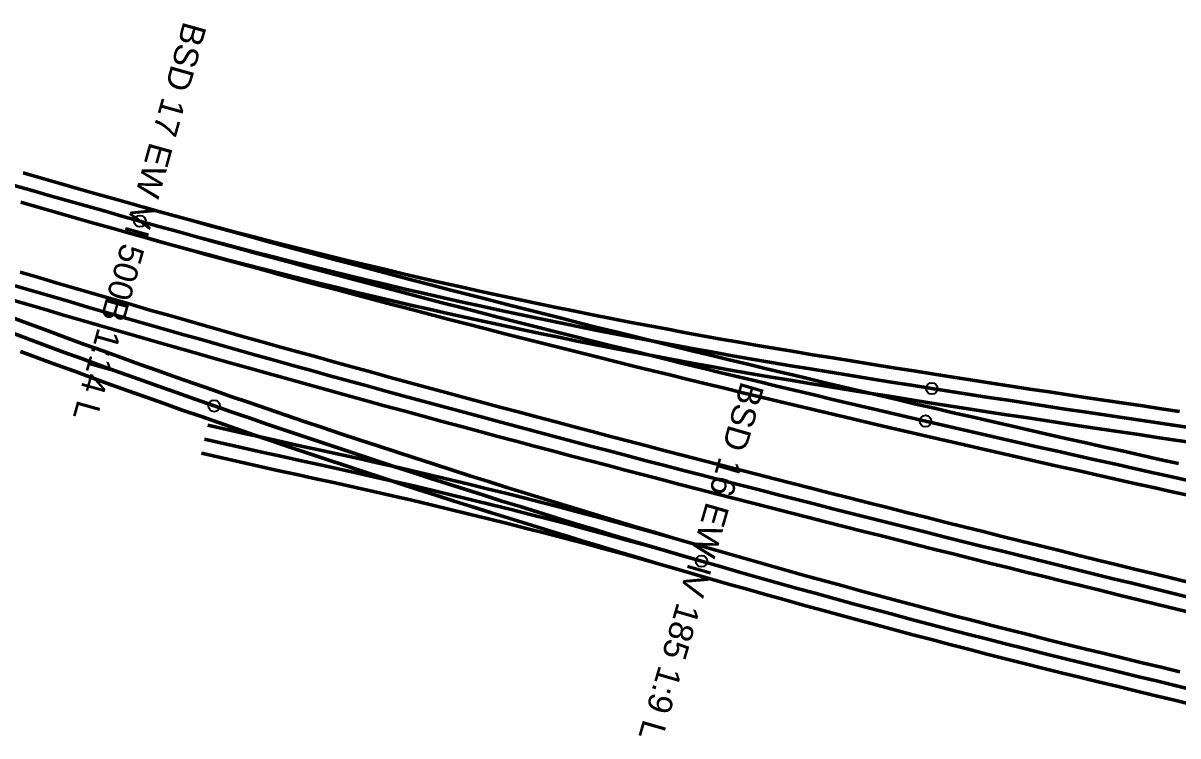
# Model space of a CAD drawing. Header units: millimetres. Extents: x 2688706 to 2690835, y 1254387 to 1255241.
# Drawn here: x 2689284.3 to 2689344.2, y 1254899.9 to 1254936.9 of the extents above; entities that cross this region are included whole.
import ezdxf

# ---------------------------------------------------------------- set-up
doc = ezdxf.new("R2010")
doc.units = ezdxf.units.MM
for name, color, linetype in [('BS-TR-B-Gleisstrang-LinieGeometrie', 7, 'Continuous'), ('BS-TR-B-Weiche-Kurzbezeichnung', 7, 'Continuous'), ('BS-TR-B-Weiche-PunktGeometrie', 7, 'Continuous'), ('BS-TR-N-Gleisstrang-LinieGeometrie', 7, 'Continuous')]:
    doc.layers.add(name, color=color, linetype=linetype)
doc.styles.add('Style-Arial', font='arial.ttf')

msp = doc.modelspace()

# ---------------------------------------------------------------- linework, layer by layer
at = {"layer": 'BS-TR-B-Gleisstrang-LinieGeometrie', "lineweight": 50}
for points in [[(2689278.25, 1254930.11, 454.262), (2689279.18, 1254929.836, 454.269), (2689280.11, 1254929.562, 454.275), (2689281.04, 1254929.29, 454.282), (2689281.971, 1254929.019, 454.289), (2689282.902, 1254928.749, 454.296), (2689283.833, 1254928.48, 454.303), (2689284.764, 1254928.212, 454.31), (2689285.696, 1254927.945, 454.316), (2689286.628, 1254927.679, 454.323), (2689287.56, 1254927.415, 454.33), (2689288.493, 1254927.151, 454.337), (2689289.426, 1254926.888, 454.344), (2689290.359, 1254926.626, 454.35)], [(2689290.359, 1254926.626, 454.35), (2689291.337, 1254926.353, 454.358), (2689292.316, 1254926.081, 454.365), (2689293.295, 1254925.81, 454.372), (2689294.274, 1254925.541, 454.379), (2689295.253, 1254925.272, 454.386), (2689296.233, 1254925.005, 454.393), (2689297.213, 1254924.739, 454.4), (2689298.193, 1254924.474, 454.408), (2689299.174, 1254924.21, 454.415), (2689300.155, 1254923.947, 454.422), (2689301.136, 1254923.685, 454.429), (2689302.118, 1254923.425, 454.436), (2689303.099, 1254923.166, 454.443), (2689304.082, 1254922.907, 454.45), (2689305.064, 1254922.65, 454.458), (2689306.047, 1254922.394, 454.465), (2689307.03, 1254922.14, 454.472), (2689308.013, 1254921.886, 454.479), (2689308.997, 1254921.634, 454.486), (2689308.997, 1254921.634, 454.486), (2689309.956, 1254921.389, 454.493), (2689310.916, 1254921.145, 454.5), (2689311.876, 1254920.902, 454.507), (2689312.837, 1254920.66, 454.514), (2689313.797, 1254920.419, 454.521), (2689314.758, 1254920.18, 454.528), (2689315.719, 1254919.941, 454.535), (2689316.68, 1254919.703, 454.542), (2689317.642, 1254919.467, 454.549), (2689318.604, 1254919.231, 454.556), (2689319.566, 1254918.996, 454.563), (2689320.528, 1254918.762, 454.57), (2689321.491, 1254918.53, 454.577), (2689322.453, 1254918.298, 454.584), (2689323.416, 1254918.067, 454.591), (2689324.379, 1254917.837, 454.597), (2689325.343, 1254917.608, 454.604), (2689326.306, 1254917.38, 454.611), (2689327.27, 1254917.152, 454.618), (2689328.234, 1254916.926, 454.625), (2689329.199, 1254916.7, 454.632), (2689330.163, 1254916.475, 454.639), (2689331.128, 1254916.252, 454.646)], [(2689290.359, 1254926.626, 454.35), (2689291.337, 1254926.354, 454.357), (2689292.316, 1254926.085, 454.364), (2689293.296, 1254925.819, 454.371), (2689294.277, 1254925.557, 454.378), (2689295.258, 1254925.297, 454.384), (2689296.241, 1254925.041, 454.39), (2689297.224, 1254924.788, 454.396), (2689298.208, 1254924.537, 454.402), (2689299.193, 1254924.29, 454.408), (2689300.178, 1254924.047, 454.414), (2689301.165, 1254923.806, 454.419), (2689302.152, 1254923.569, 454.425), (2689303.14, 1254923.334, 454.43), (2689304.128, 1254923.103, 454.435), (2689305.117, 1254922.875, 454.439), (2689306.108, 1254922.65, 454.444), (2689307.098, 1254922.429, 454.449), (2689308.09, 1254922.21, 454.453), (2689309.082, 1254921.995, 454.457), (2689309.082, 1254921.995, 454.457), (2689310.081, 1254921.782, 454.461), (2689311.081, 1254921.571, 454.465), (2689312.081, 1254921.364, 454.469), (2689313.082, 1254921.161, 454.473), (2689314.084, 1254920.96, 454.477), (2689315.086, 1254920.762, 454.48), (2689316.089, 1254920.568, 454.484), (2689317.093, 1254920.377, 454.488), (2689318.097, 1254920.189, 454.492), (2689319.102, 1254920.004, 454.496), (2689320.107, 1254919.822, 454.499), (2689321.113, 1254919.643, 454.503), (2689322.119, 1254919.467, 454.507), (2689323.126, 1254919.295, 454.511), (2689324.133, 1254919.125, 454.515), (2689325.141, 1254918.959, 454.518), (2689325.141, 1254918.959, 454.518), (2689326.194, 1254918.787, 454.522), (2689327.246, 1254918.617, 454.526), (2689328.298, 1254918.447, 454.53), (2689329.351, 1254918.279, 454.534), (2689330.404, 1254918.111, 454.538), (2689331.457, 1254917.945, 454.542)], [(2689274.703, 1254924.214, 454.703), (2689275.678, 1254923.847, 454.715), (2689276.654, 1254923.48, 454.727), (2689277.629, 1254923.113, 454.739), (2689278.604, 1254922.747, 454.752), (2689279.579, 1254922.38, 454.764), (2689280.555, 1254922.013, 454.777), (2689281.53, 1254921.646, 454.789), (2689282.505, 1254921.279, 454.802), (2689282.505, 1254921.279, 454.802), (2689283.477, 1254920.915, 454.815), (2689284.449, 1254920.553, 454.827), (2689285.422, 1254920.192, 454.84), (2689286.396, 1254919.834, 454.852), (2689287.37, 1254919.478, 454.864), (2689288.345, 1254919.124, 454.875), (2689289.321, 1254918.772, 454.887), (2689290.298, 1254918.422, 454.898), (2689291.275, 1254918.073, 454.909), (2689292.253, 1254917.727, 454.92), (2689293.232, 1254917.383, 454.93), (2689294.212, 1254917.041, 454.941)], [(2689283.877, 1254923.276, 454.634), (2689284.835, 1254922.993, 454.641), (2689285.794, 1254922.711, 454.648), (2689286.753, 1254922.431, 454.654), (2689287.712, 1254922.151, 454.661), (2689287.712, 1254922.151, 454.661), (2689288.672, 1254921.872, 454.667), (2689289.633, 1254921.595, 454.673), (2689290.594, 1254921.318, 454.679), (2689291.555, 1254921.042, 454.685), (2689292.516, 1254920.768, 454.691), (2689293.478, 1254920.494, 454.696), (2689294.44, 1254920.221, 454.701), (2689295.403, 1254919.95, 454.707), (2689296.365, 1254919.679, 454.712), (2689297.328, 1254919.409, 454.717), (2689298.291, 1254919.14, 454.722), (2689299.255, 1254918.873, 454.726), (2689300.219, 1254918.606, 454.731), (2689301.183, 1254918.34, 454.735), (2689302.147, 1254918.075, 454.739), (2689303.111, 1254917.81, 454.743), (2689304.076, 1254917.547, 454.747), (2689305.041, 1254917.285, 454.751), (2689306.006, 1254917.023, 454.755), (2689306.972, 1254916.762, 454.758), (2689307.937, 1254916.502, 454.762), (2689308.903, 1254916.243, 454.765), (2689309.869, 1254915.985, 454.768), (2689310.835, 1254915.727, 454.771), (2689311.802, 1254915.471, 454.774), (2689312.768, 1254915.215, 454.776), (2689313.735, 1254914.959, 454.779), (2689314.702, 1254914.705, 454.781), (2689315.67, 1254914.451, 454.784), (2689316.637, 1254914.198, 454.786), (2689317.605, 1254913.946, 454.788), (2689318.573, 1254913.694, 454.789), (2689319.541, 1254913.444, 454.791), (2689320.509, 1254913.193, 454.793), (2689321.477, 1254912.944, 454.794), (2689322.446, 1254912.695, 454.795), (2689323.414, 1254912.447, 454.796), (2689324.383, 1254912.199, 454.797), (2689325.352, 1254911.952, 454.798), (2689326.321, 1254911.706, 454.799), (2689327.291, 1254911.46, 454.799), (2689328.26, 1254911.215, 454.8), (2689329.23, 1254910.97, 454.8), (2689330.2, 1254910.726, 454.8), (2689331.169, 1254910.482, 454.8), (2689332.139, 1254910.239, 454.8), (2689333.11, 1254909.997, 454.8), (2689334.08, 1254909.755, 454.8), (2689335.05, 1254909.513, 454.8), (2689336.021, 1254909.272, 454.8), (2689336.991, 1254909.032, 454.8), (2689337.962, 1254908.792, 454.8), (2689338.933, 1254908.552, 454.8), (2689339.904, 1254908.313, 454.8), (2689340.875, 1254908.074, 454.8), (2689341.846, 1254907.836, 454.8), (2689342.817, 1254907.598, 454.8), (2689343.789, 1254907.36, 454.8), (2689344.76, 1254907.123, 454.8)], [(2689331.457, 1254917.945, 454.542), (2689332.445, 1254917.789, 454.546), (2689333.434, 1254917.635, 454.55), (2689334.422, 1254917.482, 454.554), (2689335.411, 1254917.33, 454.558), (2689336.4, 1254917.178, 454.562), (2689337.389, 1254917.028, 454.565), (2689338.379, 1254916.879, 454.569), (2689339.368, 1254916.731, 454.573), (2689339.368, 1254916.731, 454.573), (2689340.294, 1254916.593, 454.577), (2689341.221, 1254916.454, 454.581), (2689342.147, 1254916.316, 454.584), (2689343.074, 1254916.178, 454.588), (2689344, 1254916.04, 454.592), (2689344.926, 1254915.902, 454.595), (2689345.853, 1254915.763, 454.599)], [(2689294.212, 1254917.041, 454.941), (2689295.141, 1254916.719, 454.95), (2689296.07, 1254916.399, 454.96), (2689297, 1254916.08, 454.969), (2689297.931, 1254915.763, 454.978), (2689298.862, 1254915.449, 454.986), (2689299.794, 1254915.136, 454.995), (2689300.727, 1254914.824, 455.003), (2689301.66, 1254914.515, 455.011), (2689302.594, 1254914.207, 455.019), (2689303.528, 1254913.902, 455.027), (2689304.463, 1254913.598, 455.034), (2689305.399, 1254913.296, 455.042), (2689306.335, 1254912.996, 455.049), (2689307.272, 1254912.697, 455.056), (2689308.209, 1254912.401, 455.062), (2689309.147, 1254912.106, 455.069), (2689310.085, 1254911.813, 455.075), (2689311.025, 1254911.522, 455.081), (2689311.964, 1254911.233, 455.087), (2689312.904, 1254910.946, 455.093), (2689313.845, 1254910.66, 455.098), (2689314.787, 1254910.377, 455.103), (2689315.728, 1254910.095, 455.108), (2689316.671, 1254909.815, 455.113), (2689317.614, 1254909.537, 455.118), (2689318.557, 1254909.261, 455.122), (2689319.501, 1254908.987, 455.126)], [(2689331.128, 1254916.252, 454.646), (2689332.105, 1254916.026, 454.652), (2689333.083, 1254915.8, 454.659), (2689334.061, 1254915.576, 454.665), (2689335.039, 1254915.352, 454.671), (2689336.017, 1254915.13, 454.677), (2689336.996, 1254914.908, 454.683), (2689337.974, 1254914.686, 454.689), (2689338.953, 1254914.466, 454.694), (2689339.932, 1254914.246, 454.7), (2689340.911, 1254914.027, 454.705), (2689341.891, 1254913.809, 454.71), (2689342.87, 1254913.592, 454.715), (2689343.85, 1254913.375, 454.72), (2689344.83, 1254913.159, 454.725)], [(2689319.501, 1254908.987, 455.127), (2689318.517, 1254909.27, 455.122), (2689317.532, 1254909.55, 455.118), (2689316.546, 1254909.826, 455.114), (2689315.558, 1254910.099, 455.109), (2689314.57, 1254910.369, 455.105), (2689313.581, 1254910.635, 455.101), (2689312.591, 1254910.897, 455.097), (2689311.6, 1254911.156, 455.093), (2689310.608, 1254911.412, 455.088), (2689309.615, 1254911.664, 455.085), (2689308.622, 1254911.913, 455.081), (2689307.627, 1254912.158, 455.077), (2689306.632, 1254912.4, 455.074), (2689305.636, 1254912.638, 455.071), (2689304.639, 1254912.873, 455.068), (2689303.641, 1254913.105, 455.066), (2689302.642, 1254913.332, 455.063), (2689301.643, 1254913.557, 455.061), (2689300.643, 1254913.778, 455.06), (2689299.642, 1254913.995, 455.058), (2689299.642, 1254913.995, 455.058), (2689298.653, 1254914.21, 455.057), (2689297.664, 1254914.426, 455.055), (2689296.677, 1254914.645, 455.054), (2689295.689, 1254914.865, 455.053), (2689294.702, 1254915.087, 455.052), (2689293.716, 1254915.312, 455.051)], [(2689319.501, 1254908.987, 455.126), (2689320.483, 1254908.704, 455.131), (2689321.466, 1254908.422, 455.135), (2689322.449, 1254908.143, 455.138), (2689323.432, 1254907.866, 455.142), (2689324.417, 1254907.591, 455.145), (2689325.401, 1254907.318, 455.148), (2689326.386, 1254907.047, 455.151), (2689327.372, 1254906.778, 455.154), (2689328.359, 1254906.511, 455.156), (2689329.346, 1254906.246, 455.158), (2689330.333, 1254905.983, 455.16), (2689331.321, 1254905.722, 455.162), (2689332.309, 1254905.463, 455.163), (2689333.299, 1254905.206, 455.165), (2689334.288, 1254904.951, 455.166), (2689335.278, 1254904.698, 455.166), (2689336.269, 1254904.447, 455.167), (2689337.26, 1254904.198, 455.167), (2689338.251, 1254903.951, 455.168), (2689339.244, 1254903.706, 455.167), (2689340.236, 1254903.464, 455.167), (2689341.229, 1254903.223, 455.167), (2689341.229, 1254903.223, 455.167), (2689342.204, 1254902.988, 455.166), (2689343.178, 1254902.753, 455.165), (2689344.152, 1254902.518, 455.164), (2689345.127, 1254902.283, 455.163)]]:
    msp.add_polyline3d(points, dxfattribs=at)
at = {"layer": 'BS-TR-B-Weiche-PunktGeometrie', "lineweight": 25}
for centre in [(2689290.359, 1254926.626, 454.35), (2689331.457, 1254917.945, 454.542), (2689294.212, 1254917.041, 454.941), (2689331.128, 1254916.252, 454.646), (2689319.501, 1254908.987, 455.126)]:
    msp.add_circle(centre, 0.3, dxfattribs=at)
at = {"layer": 'BS-TR-N-Gleisstrang-LinieGeometrie', "color": 1, "lineweight": 50, "true_color": 0xff0000}
for points in [[(2689284.292, 1254929.126, 454.245), (2689285.251, 1254928.85, 454.252), (2689286.21, 1254928.576, 454.259), (2689287.17, 1254928.302, 454.266), (2689288.13, 1254928.03, 454.273), (2689289.09, 1254927.759, 454.28), (2689290.051, 1254927.489, 454.287), (2689291.012, 1254927.22, 454.294), (2689291.973, 1254926.952, 454.301), (2689292.935, 1254926.685, 454.308), (2689293.896, 1254926.42, 454.315), (2689294.859, 1254926.155, 454.322), (2689295.821, 1254925.892, 454.329), (2689296.784, 1254925.629, 454.336), (2689297.747, 1254925.368, 454.343), (2689298.71, 1254925.108, 454.35), (2689299.674, 1254924.849, 454.357), (2689300.638, 1254924.591, 454.364), (2689301.602, 1254924.335, 454.371), (2689302.567, 1254924.079, 454.378), (2689303.532, 1254923.824, 454.385), (2689304.497, 1254923.571, 454.392), (2689305.462, 1254923.319, 454.399), (2689306.428, 1254923.068, 454.406), (2689307.394, 1254922.817, 454.413), (2689308.36, 1254922.569, 454.42), (2689309.327, 1254922.321, 454.428), (2689310.294, 1254922.074, 454.435), (2689311.261, 1254921.828, 454.443), (2689312.228, 1254921.584, 454.45), (2689313.196, 1254921.34, 454.458), (2689314.164, 1254921.098, 454.466), (2689315.132, 1254920.857, 454.474), (2689316.101, 1254920.617, 454.481), (2689316.101, 1254920.617, 454.481), (2689317.067, 1254920.379, 454.489), (2689318.034, 1254920.141, 454.497), (2689319, 1254919.905, 454.504), (2689319.967, 1254919.669, 454.512), (2689320.934, 1254919.434, 454.52), (2689321.901, 1254919.201, 454.527), (2689322.869, 1254918.968, 454.535), (2689323.837, 1254918.736, 454.542), (2689324.805, 1254918.505, 454.55), (2689325.773, 1254918.275, 454.558), (2689326.741, 1254918.046, 454.565), (2689327.71, 1254917.817, 454.573), (2689328.679, 1254917.59, 454.581), (2689329.648, 1254917.364, 454.588), (2689330.617, 1254917.138, 454.596), (2689331.586, 1254916.914, 454.603), (2689331.586, 1254916.914, 454.603), (2689332.56, 1254916.689, 454.61), (2689333.533, 1254916.465, 454.617), (2689334.507, 1254916.242, 454.624), (2689335.481, 1254916.02, 454.631), (2689336.455, 1254915.798, 454.638), (2689337.43, 1254915.578, 454.644), (2689338.404, 1254915.357, 454.65), (2689339.379, 1254915.138, 454.657), (2689340.353, 1254914.919, 454.663), (2689341.328, 1254914.701, 454.668), (2689342.304, 1254914.484, 454.674), (2689343.279, 1254914.268, 454.68), (2689344.254, 1254914.052, 454.685)], [(2689284.17, 1254927.605, 454.367), (2689285.13, 1254927.329, 454.374), (2689286.091, 1254927.055, 454.381), (2689287.051, 1254926.782, 454.388), (2689288.013, 1254926.509, 454.395), (2689288.974, 1254926.238, 454.402), (2689289.936, 1254925.968, 454.409), (2689290.898, 1254925.699, 454.416), (2689291.86, 1254925.432, 454.423), (2689292.823, 1254925.165, 454.43), (2689293.785, 1254924.899, 454.437), (2689294.749, 1254924.635, 454.444), (2689295.712, 1254924.372, 454.451), (2689296.676, 1254924.109, 454.458), (2689297.64, 1254923.848, 454.465), (2689298.605, 1254923.588, 454.472), (2689299.569, 1254923.329, 454.479), (2689300.534, 1254923.071, 454.486), (2689301.5, 1254922.815, 454.493), (2689302.465, 1254922.559, 454.5), (2689303.431, 1254922.305, 454.507), (2689304.398, 1254922.051, 454.514), (2689305.364, 1254921.799, 454.521), (2689306.331, 1254921.548, 454.528), (2689307.298, 1254921.298, 454.535), (2689308.265, 1254921.049, 454.542), (2689309.233, 1254920.801, 454.549), (2689310.201, 1254920.555, 454.555), (2689311.169, 1254920.309, 454.561), (2689312.138, 1254920.065, 454.568), (2689313.106, 1254919.821, 454.574), (2689314.075, 1254919.579, 454.58), (2689314.075, 1254919.579, 454.58), (2689315.021, 1254919.344, 454.587), (2689315.966, 1254919.11, 454.593), (2689316.912, 1254918.876, 454.599), (2689317.858, 1254918.644, 454.605), (2689318.804, 1254918.412, 454.611), (2689319.751, 1254918.181, 454.618), (2689320.698, 1254917.952, 454.624), (2689321.645, 1254917.723, 454.63), (2689322.592, 1254917.495, 454.636), (2689323.539, 1254917.268, 454.642), (2689324.487, 1254917.042, 454.649), (2689325.434, 1254916.817, 454.655), (2689326.382, 1254916.592, 454.661), (2689327.331, 1254916.369, 454.667), (2689328.279, 1254916.146, 454.674), (2689329.228, 1254915.925, 454.68), (2689329.228, 1254915.925, 454.68), (2689330.207, 1254915.697, 454.686), (2689331.186, 1254915.47, 454.692), (2689332.166, 1254915.244, 454.698), (2689333.146, 1254915.018, 454.703), (2689334.126, 1254914.793, 454.709), (2689335.106, 1254914.569, 454.715), (2689336.086, 1254914.346, 454.72), (2689337.067, 1254914.124, 454.725), (2689338.047, 1254913.902, 454.73), (2689339.028, 1254913.681, 454.735), (2689340.009, 1254913.461, 454.74), (2689340.991, 1254913.242, 454.744), (2689341.972, 1254913.023, 454.749), (2689342.953, 1254912.805, 454.753), (2689343.935, 1254912.588, 454.757), (2689344.917, 1254912.372, 454.761)], [(2689290.561, 1254927.346, 454.291), (2689291.522, 1254927.079, 454.298), (2689292.484, 1254926.814, 454.304), (2689293.447, 1254926.553, 454.311), (2689294.41, 1254926.295, 454.317), (2689295.375, 1254926.04, 454.324), (2689296.34, 1254925.787, 454.33), (2689297.306, 1254925.538, 454.336), (2689298.273, 1254925.292, 454.342), (2689299.24, 1254925.049, 454.347), (2689300.209, 1254924.809, 454.353), (2689301.178, 1254924.572, 454.358), (2689302.148, 1254924.338, 454.364), (2689303.118, 1254924.108, 454.369), (2689304.089, 1254923.88, 454.374), (2689305.061, 1254923.655, 454.378), (2689306.034, 1254923.433, 454.383), (2689307.008, 1254923.215, 454.387), (2689307.982, 1254922.999, 454.392), (2689308.956, 1254922.787, 454.396), (2689309.932, 1254922.578, 454.401), (2689310.908, 1254922.371, 454.405), (2689311.885, 1254922.168, 454.41), (2689312.862, 1254921.968, 454.414), (2689313.84, 1254921.771, 454.419), (2689314.819, 1254921.577, 454.423), (2689314.819, 1254921.577, 454.423), (2689315.765, 1254921.392, 454.427), (2689316.713, 1254921.21, 454.431), (2689317.661, 1254921.031, 454.436), (2689318.609, 1254920.855, 454.44), (2689319.558, 1254920.681, 454.444), (2689320.508, 1254920.51, 454.448), (2689321.458, 1254920.342, 454.452), (2689322.408, 1254920.177, 454.457), (2689323.359, 1254920.014, 454.461), (2689324.31, 1254919.854, 454.465), (2689325.262, 1254919.697, 454.469), (2689325.262, 1254919.697, 454.469), (2689326.314, 1254919.526, 454.474), (2689327.365, 1254919.356, 454.478), (2689328.417, 1254919.186, 454.483), (2689329.469, 1254919.018, 454.487), (2689330.521, 1254918.851, 454.492), (2689331.573, 1254918.684, 454.497)], [(2689290.158, 1254925.906, 454.41), (2689291.103, 1254925.643, 454.417), (2689292.049, 1254925.383, 454.424), (2689292.996, 1254925.126, 454.43), (2689293.944, 1254924.872, 454.437), (2689294.892, 1254924.621, 454.443), (2689295.842, 1254924.372, 454.449), (2689296.792, 1254924.127, 454.455), (2689297.742, 1254923.884, 454.461), (2689298.694, 1254923.645, 454.466), (2689299.646, 1254923.408, 454.472), (2689300.599, 1254923.174, 454.477), (2689301.553, 1254922.943, 454.482), (2689302.507, 1254922.716, 454.487), (2689303.463, 1254922.491, 454.492), (2689304.418, 1254922.269, 454.497), (2689305.375, 1254922.05, 454.501), (2689306.332, 1254921.834, 454.506), (2689307.29, 1254921.621, 454.51), (2689308.248, 1254921.41, 454.514), (2689309.207, 1254921.203, 454.518), (2689310.167, 1254920.999, 454.521), (2689311.128, 1254920.798, 454.524), (2689312.089, 1254920.599, 454.527), (2689313.05, 1254920.404, 454.53), (2689314.012, 1254920.212, 454.533), (2689314.012, 1254920.212, 454.533), (2689315.01, 1254920.015, 454.536), (2689316.009, 1254919.822, 454.54), (2689317.008, 1254919.632, 454.543), (2689318.007, 1254919.445, 454.546), (2689319.008, 1254919.261, 454.549), (2689320.009, 1254919.079, 454.552), (2689321.01, 1254918.901, 454.555), (2689322.012, 1254918.727, 454.558), (2689323.014, 1254918.555, 454.561), (2689324.017, 1254918.386, 454.564), (2689325.021, 1254918.22, 454.567), (2689325.021, 1254918.22, 454.567), (2689326.073, 1254918.049, 454.571), (2689327.126, 1254917.878, 454.574), (2689328.18, 1254917.708, 454.577), (2689329.233, 1254917.54, 454.58), (2689330.286, 1254917.372, 454.584), (2689331.34, 1254917.205, 454.587)], [(2689284.147, 1254923.976, 454.579), (2689285.107, 1254923.693, 454.586), (2689286.068, 1254923.411, 454.592), (2689287.029, 1254923.129, 454.599), (2689287.99, 1254922.849, 454.606), (2689288.952, 1254922.57, 454.613), (2689289.914, 1254922.292, 454.619), (2689290.876, 1254922.015, 454.626), (2689291.839, 1254921.739, 454.632), (2689292.802, 1254921.464, 454.638), (2689293.765, 1254921.191, 454.645), (2689293.765, 1254921.191, 454.645), (2689294.723, 1254920.92, 454.651), (2689295.68, 1254920.649, 454.656), (2689296.638, 1254920.38, 454.662), (2689297.596, 1254920.112, 454.668), (2689298.554, 1254919.845, 454.673), (2689299.513, 1254919.578, 454.678), (2689300.471, 1254919.312, 454.683), (2689301.43, 1254919.048, 454.688), (2689302.39, 1254918.784, 454.693), (2689303.349, 1254918.521, 454.698), (2689304.309, 1254918.259, 454.702), (2689305.269, 1254917.998, 454.707), (2689306.229, 1254917.738, 454.711), (2689307.189, 1254917.478, 454.715), (2689308.15, 1254917.22, 454.719), (2689309.111, 1254916.963, 454.723), (2689309.111, 1254916.963, 454.723), (2689310.055, 1254916.71, 454.727), (2689311, 1254916.459, 454.73), (2689311.945, 1254916.208, 454.734), (2689312.889, 1254915.958, 454.737), (2689313.834, 1254915.708, 454.74), (2689314.78, 1254915.459, 454.743), (2689315.725, 1254915.211, 454.746), (2689316.671, 1254914.964, 454.748), (2689317.616, 1254914.717, 454.751), (2689318.562, 1254914.471, 454.753), (2689319.508, 1254914.225, 454.756), (2689320.455, 1254913.981, 454.758), (2689321.401, 1254913.737, 454.76), (2689322.348, 1254913.493, 454.762), (2689323.294, 1254913.25, 454.763), (2689324.241, 1254913.008, 454.765), (2689325.189, 1254912.767, 454.767), (2689325.189, 1254912.767, 454.767), (2689326.18, 1254912.515, 454.768), (2689327.171, 1254912.264, 454.769), (2689328.163, 1254912.013, 454.77), (2689329.155, 1254911.762, 454.771), (2689330.146, 1254911.512, 454.772), (2689331.138, 1254911.263, 454.773), (2689332.131, 1254911.014, 454.773), (2689333.123, 1254910.766, 454.774), (2689334.115, 1254910.518, 454.775), (2689335.108, 1254910.271, 454.775), (2689336.1, 1254910.024, 454.776), (2689337.093, 1254909.778, 454.777), (2689338.086, 1254909.533, 454.777), (2689339.079, 1254909.288, 454.778), (2689340.072, 1254909.043, 454.778), (2689341.066, 1254908.799, 454.779), (2689341.066, 1254908.799, 454.779), (2689342.041, 1254908.56, 454.78), (2689343.016, 1254908.321, 454.78), (2689343.991, 1254908.083, 454.781), (2689344.967, 1254907.845, 454.782)], [(2689283.464, 1254922.618, 454.689), (2689284.424, 1254922.334, 454.696), (2689285.384, 1254922.052, 454.703), (2689286.345, 1254921.771, 454.709), (2689287.306, 1254921.49, 454.715), (2689288.267, 1254921.211, 454.721), (2689289.229, 1254920.933, 454.727), (2689290.19, 1254920.655, 454.732), (2689291.153, 1254920.379, 454.737), (2689292.115, 1254920.104, 454.742), (2689292.115, 1254920.104, 454.742), (2689293.108, 1254919.822, 454.747), (2689294.102, 1254919.54, 454.752), (2689295.096, 1254919.259, 454.757), (2689296.09, 1254918.979, 454.762), (2689297.085, 1254918.7, 454.766), (2689298.08, 1254918.423, 454.77), (2689299.075, 1254918.146, 454.775), (2689300.07, 1254917.87, 454.779), (2689301.066, 1254917.595, 454.782), (2689302.062, 1254917.321, 454.786), (2689303.058, 1254917.048, 454.79), (2689304.054, 1254916.777, 454.793), (2689305.051, 1254916.506, 454.796), (2689306.048, 1254916.236, 454.799), (2689307.045, 1254915.967, 454.802), (2689307.045, 1254915.967, 454.802), (2689307.989, 1254915.713, 454.805), (2689308.932, 1254915.46, 454.807), (2689309.876, 1254915.208, 454.81), (2689310.82, 1254914.957, 454.812), (2689311.765, 1254914.706, 454.814), (2689312.709, 1254914.456, 454.816), (2689313.654, 1254914.207, 454.818), (2689314.599, 1254913.958, 454.82), (2689315.544, 1254913.71, 454.821), (2689316.489, 1254913.463, 454.823), (2689317.434, 1254913.216, 454.824), (2689318.38, 1254912.97, 454.825), (2689319.325, 1254912.725, 454.826), (2689320.271, 1254912.48, 454.827), (2689321.217, 1254912.237, 454.828), (2689322.164, 1254911.994, 454.828), (2689323.11, 1254911.751, 454.829), (2689323.11, 1254911.751, 454.829), (2689324.054, 1254911.51, 454.829), (2689324.999, 1254911.269, 454.829), (2689325.943, 1254911.029, 454.83), (2689326.888, 1254910.789, 454.83), (2689327.833, 1254910.55, 454.829), (2689328.778, 1254910.311, 454.829), (2689329.723, 1254910.073, 454.829), (2689330.668, 1254909.835, 454.828), (2689331.613, 1254909.598, 454.827), (2689332.559, 1254909.362, 454.827), (2689333.504, 1254909.125, 454.826), (2689334.45, 1254908.89, 454.825), (2689335.396, 1254908.655, 454.825), (2689336.342, 1254908.42, 454.824), (2689337.288, 1254908.186, 454.824), (2689338.234, 1254907.952, 454.823), (2689339.18, 1254907.719, 454.822), (2689339.18, 1254907.719, 454.822), (2689340.177, 1254907.474, 454.822), (2689341.175, 1254907.229, 454.821), (2689342.173, 1254906.984, 454.82), (2689343.17, 1254906.74, 454.82), (2689344.168, 1254906.496, 454.819), (2689345.166, 1254906.252, 454.818)], [(2689283.707, 1254921.627, 454.759), (2689284.65, 1254921.276, 454.772), (2689285.593, 1254920.927, 454.785), (2689286.538, 1254920.579, 454.798), (2689287.483, 1254920.233, 454.81), (2689288.429, 1254919.89, 454.822), (2689289.375, 1254919.548, 454.834), (2689290.322, 1254919.208, 454.846), (2689291.27, 1254918.87, 454.858), (2689292.219, 1254918.533, 454.869), (2689293.168, 1254918.199, 454.88), (2689294.118, 1254917.867, 454.891), (2689295.068, 1254917.536, 454.902), (2689296.019, 1254917.208, 454.912), (2689296.971, 1254916.881, 454.923), (2689297.924, 1254916.557, 454.933), (2689298.877, 1254916.234, 454.942), (2689299.831, 1254915.913, 454.952), (2689300.785, 1254915.594, 454.961), (2689301.74, 1254915.277, 454.971), (2689302.696, 1254914.962, 454.98), (2689303.652, 1254914.649, 454.988), (2689304.609, 1254914.338, 454.997), (2689305.567, 1254914.029, 455.005), (2689306.525, 1254913.721, 455.013), (2689307.484, 1254913.416, 455.021), (2689308.444, 1254913.112, 455.029), (2689309.404, 1254912.811, 455.037), (2689310.364, 1254912.511, 455.044), (2689311.326, 1254912.214, 455.051), (2689312.288, 1254911.918, 455.058), (2689313.25, 1254911.624, 455.064), (2689314.213, 1254911.332, 455.071), (2689315.177, 1254911.042, 455.077), (2689316.141, 1254910.754, 455.083), (2689317.106, 1254910.468, 455.089), (2689318.071, 1254910.184, 455.094), (2689319.037, 1254909.902, 455.099), (2689320.004, 1254909.622, 455.104), (2689320.971, 1254909.344, 455.109), (2689321.938, 1254909.067, 455.114), (2689322.907, 1254908.793, 455.118), (2689323.875, 1254908.521, 455.123), (2689324.845, 1254908.25, 455.127), (2689325.815, 1254907.982, 455.131), (2689326.785, 1254907.715, 455.134), (2689327.756, 1254907.451, 455.137), (2689328.727, 1254907.188, 455.141), (2689329.699, 1254906.927, 455.144), (2689330.672, 1254906.669, 455.146), (2689331.645, 1254906.412, 455.149), (2689332.618, 1254906.157, 455.151), (2689333.592, 1254905.904, 455.153), (2689334.567, 1254905.653, 455.155), (2689335.542, 1254905.404, 455.157), (2689336.518, 1254905.158, 455.158), (2689337.494, 1254904.913, 455.159), (2689338.47, 1254904.67, 455.16), (2689339.447, 1254904.429, 455.161), (2689340.425, 1254904.19, 455.161), (2689341.403, 1254903.952, 455.161), (2689341.403, 1254903.952, 455.161), (2689342.376, 1254903.717, 455.161), (2689343.35, 1254903.483, 455.16), (2689344.324, 1254903.248, 455.159)], [(2689284.16, 1254919.862, 454.881), (2689285.09, 1254919.517, 454.892), (2689286.021, 1254919.175, 454.903), (2689286.953, 1254918.834, 454.913), (2689287.885, 1254918.495, 454.924), (2689288.818, 1254918.158, 454.934), (2689289.752, 1254917.822, 454.944), (2689290.686, 1254917.489, 454.954), (2689291.621, 1254917.157, 454.963), (2689292.557, 1254916.827, 454.973), (2689293.493, 1254916.499, 454.982), (2689294.43, 1254916.173, 454.991), (2689295.367, 1254915.849, 454.999), (2689296.306, 1254915.526, 455.008), (2689297.244, 1254915.206, 455.016), (2689298.184, 1254914.887, 455.024), (2689299.124, 1254914.571, 455.032), (2689300.065, 1254914.256, 455.04), (2689301.006, 1254913.943, 455.047), (2689301.948, 1254913.631, 455.054), (2689302.891, 1254913.322, 455.061), (2689303.834, 1254913.015, 455.068), (2689304.778, 1254912.709, 455.075), (2689305.722, 1254912.405, 455.081), (2689306.667, 1254912.103, 455.088), (2689307.612, 1254911.803, 455.093), (2689308.559, 1254911.505, 455.099), (2689309.505, 1254911.209, 455.105), (2689310.453, 1254910.915, 455.11), (2689311.401, 1254910.622, 455.115), (2689312.349, 1254910.332, 455.12), (2689313.298, 1254910.043, 455.125), (2689314.248, 1254909.756, 455.13), (2689315.198, 1254909.471, 455.134), (2689316.149, 1254909.188, 455.138), (2689317.1, 1254908.907, 455.142), (2689318.052, 1254908.628, 455.146), (2689319.005, 1254908.35, 455.149), (2689319.958, 1254908.075, 455.152), (2689320.911, 1254907.801, 455.156), (2689321.865, 1254907.529, 455.158), (2689322.82, 1254907.259, 455.161), (2689323.775, 1254906.992, 455.163), (2689324.731, 1254906.725, 455.166), (2689325.687, 1254906.461, 455.168), (2689326.644, 1254906.199, 455.17), (2689327.601, 1254905.939, 455.171), (2689328.559, 1254905.68, 455.173), (2689329.517, 1254905.424, 455.174), (2689330.476, 1254905.169, 455.175), (2689331.435, 1254904.916, 455.176), (2689332.395, 1254904.665, 455.176), (2689333.355, 1254904.416, 455.176), (2689334.316, 1254904.169, 455.177), (2689335.277, 1254903.924, 455.177), (2689336.239, 1254903.681, 455.176), (2689337.201, 1254903.44, 455.176), (2689338.164, 1254903.2, 455.175), (2689339.127, 1254902.963, 455.174), (2689340.091, 1254902.727, 455.173), (2689341.055, 1254902.493, 455.172), (2689341.055, 1254902.493, 455.172), (2689342.029, 1254902.258, 455.171), (2689343.003, 1254902.023, 455.17), (2689343.977, 1254901.789, 455.169), (2689344.951, 1254901.554, 455.168)], [(2689331.573, 1254918.684, 454.497), (2689332.567, 1254918.528, 454.502), (2689333.561, 1254918.373, 454.506), (2689334.555, 1254918.219, 454.511), (2689335.549, 1254918.066, 454.515), (2689336.544, 1254917.914, 454.52), (2689337.538, 1254917.763, 454.524), (2689338.533, 1254917.613, 454.529), (2689339.528, 1254917.464, 454.534), (2689339.528, 1254917.464, 454.534), (2689340.484, 1254917.321, 454.538), (2689341.441, 1254917.179, 454.542), (2689342.398, 1254917.036, 454.547), (2689343.354, 1254916.893, 454.551), (2689344.311, 1254916.751, 454.556)], [(2689331.34, 1254917.205, 454.587), (2689332.338, 1254917.049, 454.59), (2689333.336, 1254916.893, 454.594), (2689334.334, 1254916.738, 454.597), (2689335.332, 1254916.584, 454.6), (2689336.33, 1254916.431, 454.603), (2689337.329, 1254916.28, 454.607), (2689338.327, 1254916.129, 454.61), (2689339.326, 1254915.98, 454.613), (2689339.326, 1254915.98, 454.613), (2689340.282, 1254915.837, 454.616), (2689341.237, 1254915.695, 454.62), (2689342.193, 1254915.552, 454.623), (2689343.148, 1254915.409, 454.626), (2689344.103, 1254915.267, 454.629), (2689345.059, 1254915.124, 454.632)], [(2689299.8, 1254914.727, 455.017), (2689298.812, 1254914.941, 455.015), (2689297.825, 1254915.157, 455.013), (2689296.839, 1254915.375, 455.011), (2689295.853, 1254915.595, 455.009), (2689294.867, 1254915.817, 455.007), (2689293.882, 1254916.042, 455.005)], [(2689319.71, 1254909.707, 455.103), (2689318.77, 1254909.977, 455.098), (2689317.829, 1254910.245, 455.093), (2689316.888, 1254910.509, 455.088), (2689315.945, 1254910.77, 455.083), (2689315.002, 1254911.028, 455.078), (2689314.058, 1254911.283, 455.074), (2689313.113, 1254911.535, 455.069), (2689312.167, 1254911.783, 455.064), (2689311.22, 1254912.029, 455.059), (2689310.273, 1254912.271, 455.055), (2689309.324, 1254912.51, 455.05), (2689308.375, 1254912.746, 455.046), (2689307.425, 1254912.979, 455.042), (2689306.475, 1254913.208, 455.038), (2689305.523, 1254913.435, 455.034), (2689304.571, 1254913.658, 455.031), (2689303.618, 1254913.878, 455.028), (2689302.664, 1254914.095, 455.025), (2689301.71, 1254914.309, 455.022), (2689300.755, 1254914.52, 455.019), (2689299.799, 1254914.727, 455.017)], [(2689299.484, 1254913.263, 455.099), (2689298.493, 1254913.478, 455.098), (2689297.504, 1254913.695, 455.098), (2689296.514, 1254913.914, 455.098), (2689295.525, 1254914.134, 455.097), (2689294.537, 1254914.357, 455.097), (2689293.549, 1254914.582, 455.097)], [(2689319.293, 1254908.267, 455.15), (2689318.311, 1254908.549, 455.147), (2689317.328, 1254908.828, 455.143), (2689316.345, 1254909.104, 455.14), (2689315.36, 1254909.376, 455.136), (2689314.374, 1254909.645, 455.133), (2689313.388, 1254909.911, 455.13), (2689312.4, 1254910.172, 455.126), (2689311.412, 1254910.431, 455.123), (2689310.422, 1254910.686, 455.12), (2689309.432, 1254910.938, 455.117), (2689308.441, 1254911.186, 455.114), (2689307.449, 1254911.43, 455.111), (2689306.456, 1254911.672, 455.109), (2689305.463, 1254911.909, 455.107), (2689304.468, 1254912.144, 455.105), (2689303.473, 1254912.375, 455.103), (2689302.477, 1254912.602, 455.102), (2689301.48, 1254912.826, 455.101), (2689300.482, 1254913.046, 455.1), (2689299.484, 1254913.263, 455.099)]]:
    msp.add_polyline3d(points, dxfattribs=at)

# ---------------------------------------------------------------- texts
at = {"layer": 'BS-TR-B-Weiche-Kurzbezeichnung', "lineweight": 50, "style": 'Style-Arial'}
for s, rotation, p in [('BSD 17 EW VI 500B 1:14 L', 254.36654, (2689292.623, 1254937.036, 454.35)), ('BSD 16 EW IV 185 1:9 L', 253.85458, (2689321.565, 1254918.363, 455.126))]:
    msp.add_text(s, height=1.25, rotation=rotation, dxfattribs=at).set_placement(p)

doc.saveas('drawing.dxf')
